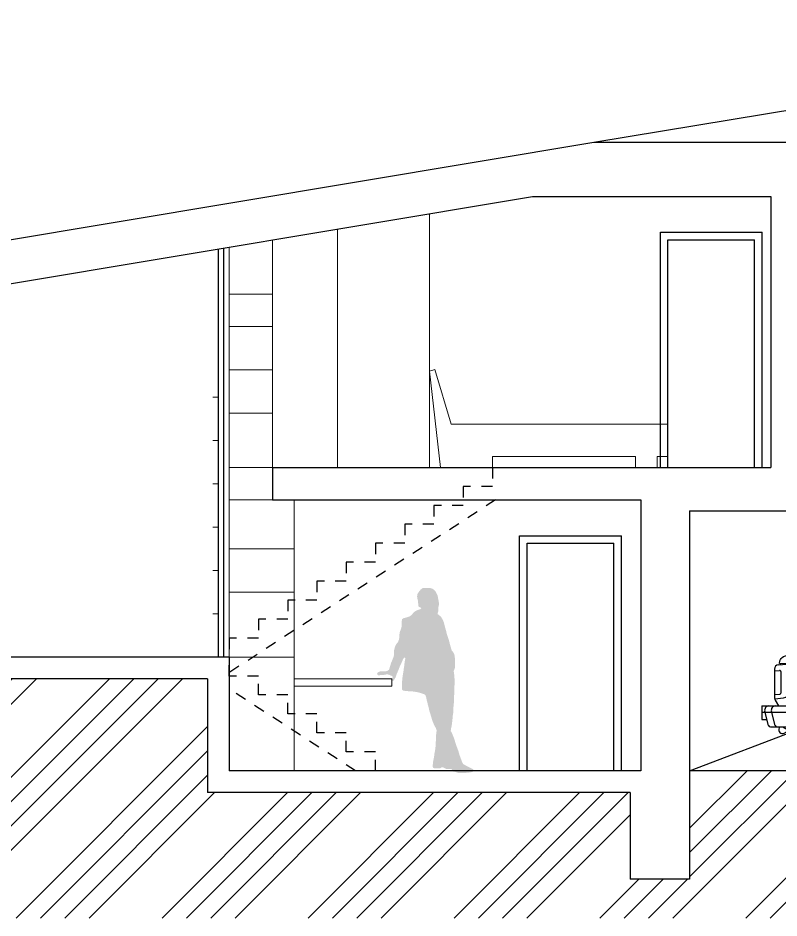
# Model space of a CAD drawing. Header units: millimetres. Extents: x 589 to 1175, y -455 to -172.
# Drawn here: x 606.14 to 613.16, y -180.35 to -172.05 of the extents above; entities that cross this region are included whole.
import ezdxf

# ---------------------------------------------------------------- set-up
doc = ezdxf.new("R2010")
doc.units = ezdxf.units.MM
doc.linetypes.add('ČÁRKOVANÁ', pattern=[19.049999999999997, 12.7, -6.35])
for name, color, linetype in [('pohled', 4, 'Continuous'), ('SRAFA', 251, 'Continuous'), ('stafaz', 252, 'Continuous'), ('ZARIZOVAKY', 251, 'Continuous'), ('ZDIVO', 1, 'Continuous')]:
    doc.layers.add(name, color=color, linetype=linetype)

# ---------------------------------------------------------------- blocks, each defined once
blk = doc.blocks.new('SYM_AUTO_MERCEDES_GELAEN-S')
at = {"linetype": 'Continuous'}
for p, q in [((225.980706045597, 186.7672075080814), (394.1060278864223, 186.7672075080814)), ((384.2765114364494, 168.874655958979), (409.7369345027256, 178.1415323244771)), ((414.8912323737889, 109.0277653754338), (403.1282292603044, 175.7393533318649)), ((115.5400423936921, 78.54543945969438), (169.4307460555586, 171.8868752443262)), ((177.1834900121444, 167.9461854854873), (378.9918339246771, 167.9461854854873)), ((233.5803198118019, 167.9461854854873), (233.5803198118019, 68.53008163718879)), ((237.4401617910572, 167.9461854854873), (237.4401617910572, 68.53008163718879)), ((318.649295292616, 115.1411907639249), (312.0486709524207, 167.9458754268887)), ((420.5953804121349, 110.0335954692749), (409.3156423818851, 174.0045754727278)), ((142.1485736932395, 113.0532561609884), (172.1685247238246, 165.0493079988173)), ((158.5038934678343, 129.7971956315968), (175.512739253617, 159.257413377069)), ((180.5272394540389, 162.1541358344396), (223.9283506668492, 162.1541358344396)), ((247.0921696933347, 162.1541358344396), (301.822957749431, 162.1541358344396)), ((326.1768010559852, 162.1541358344396), (390.8636288489434, 162.1541358344396)), ((405.7558208540949, 124.1569196645613), (399.799246359168, 157.9385791279466)), ((409.5693090728603, 124.7576581993384), (403.6004097486393, 158.6089258181082)), ((229.7180748784074, 156.3619311540927), (229.7180748784074, 121.6161444783773)), ((241.3000037703126, 156.3619311540927), (241.3000037703126, 121.6161444783773)), ((311.9130590728603, 122.3329999583281), (307.56946754381, 157.0817321907302)), ((326.4306227762598, 121.5738214796691), (320.4736219507598, 155.3578063825439)), ((402.5231499051469, 123.5870319603443), (396.5666141675448, 157.3686914237296)), ((425.654180234831, 133.1980733702824), (425.654180234831, 73.35614372431475)), ((430.4801648073073, 138.0241354574084), (442.0620549418876, 138.0241354574084)), ((446.8880782716888, 133.1980733702824), (446.8880782716888, 73.35614372431475)), ((151.9954534247337, 128.8339985950625), (151.9954534247337, 115.9631561087993)), ((152.9615960179546, 129.8001411882835), (160.1368945919828, 129.8001411882835)), ((163.3570856823373, 116.1302776934419), (161.0877280418981, 129.0005000625078)), ((332.1338793961349, 116.7900823912513), (396.8206296744435, 116.7900823912513)), ((33.47939108708033, 108.582056139954), (137.0632251030387, 115.825335061724)), ((36.61303707110215, 99.68756015136813), (134.6319781168083, 108.2631608712994)), ((133.7895489044266, 108.2268840152638), (420.8046312088615, 108.2268840152638)), ((142.7746982757766, 114.1390813732669), (142.7746982757766, 46.33004100711002)), ((152.9615960179546, 114.9991839257685), (162.4062134750971, 114.9991839257685)), ((155.4744271729403, 109.0240446722507), (154.7935772477512, 112.8855144591487)), ((155.7421627728268, 114.0189336663115), (159.3451599604713, 114.0189336663115)), ((156.2677120974447, 114.9991839257685), (156.2677120974447, 114.0189336663115)), ((158.0986081221462, 114.9991839257685), (158.0986081221462, 114.0189336663115)), ((159.6155310584458, 109.0220292913598), (160.2960709250363, 112.8813286680677)), ((163.410105702697, 115.8239397980303), (223.9283506668492, 115.8239397980303)), ((247.0921696933347, 115.8239397980303), (306.1658904039593, 115.8239397980303)), ((320.9306483250883, 89.6577846040279), (318.6701273547091, 114.9382574111447)), ((419.744153287018, 114.8602776735981), (425.654180234831, 114.8602776735981)), ((26.74112010777141, 100.3357376517303), (28.75560958016578, 102.3503433960991)), ((30.12009995793125, 102.9154251920379), (34.13547508170664, 102.9154251920379)), ((36.55486232654082, 99.98335605442745), (35.94234156501706, 101.6661990983)), ((102.5129303737372, 98.44980622577823), (103.6275522783602, 100.3803860899279)), ((105.2977216770152, 101.346063595251), (116.4437469366211, 101.346063595251)), ((415.0359909820077, 107.3526737965262), (415.0359909820077, 54.05220543440947)), ((420.8281956623547, 107.3526737965262), (420.8281956623547, 59.84192964596766)), ((11.58429308871943, 93.96093286462396), (11.58429308871943, 68.08235702081808)), ((11.58572710973792, 92.2087917239655), (16.32760828734544, 92.62365012888517)), ((15.11016319996349, 97.806279604395), (26.90622631152307, 98.83830964981735)), ((16.10979212183269, 98.93117220009646), (26.52597819767154, 99.2950259655473)), ((17.26801601688306, 98.97303011090673), (17.26801601688306, 97.99510529093915)), ((17.37405605760244, 91.66339864903749), (17.37405605760244, 71.796238914785)), ((25.09614297025224, 94.46756861472764), (25.09614297025224, 73.01911002764236)), ((25.09614297025224, 91.69393942099906), (208.4841768415497, 91.69393942099906)), ((27.42197003296047, 98.68793122949893), (35.64828974157484, 98.68793122949893)), ((102.5124265285145, 98.44996125507753), (118.1168231346379, 98.44996125507753)), ((104.1832160443667, 95.55618435439351), (115.3291637893229, 95.55618435439351)), ((117.0030926484858, 96.51907133232925), (118.1177145531088, 98.44949616717963)), ((142.195004968379, 98.44996125507753), (142.195004968379, 92.66008201422004)), ((142.195004968379, 98.44996125507753), (143.3543140685244, 98.44996125507753)), ((142.195004968379, 92.66008201422004), (143.3543140685244, 92.66008201422004)), ((143.3543140685244, 98.44996125507753), (143.3543140685244, 92.66008201422004)), ((208.4841768415497, 91.69393942099906), (208.4841768415497, 87.83417495639337)), ((211.3486532046665, 91.0524281805067), (228.7216240571738, 91.65905782865717)), ((212.3463442602945, 91.69393942099906), (212.3463442602945, 91.08839497794368)), ((214.2763040072469, 93.62389916795156), (220.0683924156194, 93.62389916795156)), ((221.9983134052471, 91.69393942099906), (221.9983134052471, 91.42542867461609)), ((236.8604297263349, 98.44996125507753), (236.8604297263349, 92.66008201422004)), ((236.8604297263349, 98.44996125507753), (238.0174521443157, 98.44996125507753)), ((236.8604297263349, 92.66008201422004), (238.0174521443157, 92.66008201422004)), ((237.4401617910572, 91.69393942099906), (294.3907368691424, 91.69393942099906)), ((238.0174521443157, 98.44996125507753), (238.0174521443157, 92.66008201422004)), ((294.3907368691424, 91.69393942099906), (294.3907368691424, 87.83417495639337)), ((299.1820917718882, 91.0519630926088), (316.5573105492354, 91.65874777005857)), ((300.180480459363, 91.69393942099906), (300.180480459363, 91.08839497794368)), ((302.1104014489907, 93.62389916795156), (307.9025673720128, 93.62389916795156)), ((309.8325077403029, 91.69393942099906), (309.8325077403029, 91.42542867461609)), ((320.7475587226181, 91.69393942099906), (415.0383164214972, 91.69393942099906)), ((420.8281956623547, 91.69393942099906), (425.654180234831, 91.69393942099906)), ((25.09614297025224, 87.83417495639337), (208.4841768415497, 87.83417495639337)), ((55.45894129623346, 84.9380726162199), (101.9752112491244, 84.9380726162199)), ((210.416384513342, 90.08923114397237), (210.416384513342, 89.43888323342006)), ((211.3482656314182, 88.47382584529416), (228.723561923415, 87.8671961971437)), ((212.3463442602945, 88.43971939944875), (212.3463442602945, 87.83417495639337)), ((214.2763040072469, 85.90421520944088), (220.0683924156194, 85.90421520944088)), ((221.9983134052471, 88.10284073207565), (221.9983134052471, 87.83417495639337)), ((229.7204003178969, 90.69493061632706), (229.7204003178969, 88.83333879036468)), ((237.4401617910572, 87.83417495639337), (294.3907368691424, 87.83417495639337)), ((320.1793182047062, 86.2454346971943), (297.133243931037, 46.32849071411705)), ((298.2505788483978, 90.08923114397237), (298.2505788483978, 89.43888323342006)), ((299.184010259467, 88.47429093319205), (316.5569423546495, 87.8675062557423)), ((300.180480459363, 88.43971939944875), (300.180480459363, 87.83417495639337)), ((302.1104014489907, 85.90421520944088), (307.9025673720128, 85.90421520944088)), ((309.8325077403029, 88.10284073207565), (309.8325077403029, 87.83417495639337)), ((317.5545752742902, 90.69493061632706), (317.5545752742902, 88.83333879036468)), ((321.0939523132356, 87.83417495639337), (415.0383164214972, 87.83417495639337)), ((337.2520554404618, 77.21606321821974), (367.3462267480856, 77.21606321821974)), ((11.58444811801872, 70.40407580709494), (16.49538874650998, 70.83366199544786)), ((11.79176104850408, 66.54756695777449), (19.81072906930827, 67.24922956639422)), ((25.8101304081661, 68.53008163718879), (39.2112506126758, 68.53008163718879)), ((32.47976216521113, 43.39905707459464), (40.54256472039164, 73.48977898030905)), ((116.8921691848386, 73.49086418540413), (126.1234663261479, 39.03916809045575)), ((118.2229019326821, 68.53008163718879), (321.0939523132356, 68.53008163718879)), ((142.195004968379, 68.0116636603385), (142.195004968379, 62.21961400929085)), ((142.195004968379, 68.0116636603385), (143.3543140685244, 68.0116636603385)), ((143.3543140685244, 68.0116636603385), (143.3543140685244, 62.21961400929085)), ((230.4624480589836, 46.32988597781073), (233.5822576780431, 68.5286863734951)), ((236.8670959862046, 67.92050643235167), (238.0151267048262, 68.0818919329202)), ((236.8670959862046, 67.92050643235167), (237.6731708279011, 62.18473241694895)), ((237.4404718496558, 68.529151461393), (240.5605527699891, 46.32802562621916)), ((238.0151267048262, 68.0818919329202), (238.8212790611724, 62.34611791751747)), ((320.5379009739809, 67.56285383887273), (303.2628505026422, 37.641423927991)), ((383.5067522081134, 68.53008163718879), (420.8281956623547, 68.53008163718879)), ((401.3398112636104, 37.64111386939241), (384.0647801709341, 67.56223372167554)), ((430.4801648073073, 68.53008163718879), (442.0620549418876, 68.53008163718879)), ((0, 59.84192964596766), (0, 47.296183600331)), ((0.002364196814284326, 59.84192964596766), (28.37160200580628, 59.84192964596766)), ((0.002364196814284326, 59.84192964596766), (28.37160200580628, 59.84192964596766)), ((15.44793328580755, 59.84130952877047), (12.36335407501335, 65.18392924115516)), ((142.195004968379, 62.21961400929085), (143.3543140685244, 62.21961400929085)), ((237.6731708279011, 62.18473241694895), (238.8212790611724, 62.34611791751747)), ((0.002364196814284326, 54.05220543440947), (29.33538040221298, 54.05220543440947)), ((6.111410007600157, 41.97030705227043), (2.624646037103845, 54.98300134739065)), ((12.24243122156143, 41.96891178857675), (8.755667251065114, 54.98160608369697)), ((26.10003519785212, 41.96875675927745), (30.23815476934617, 57.41246549667915)), ((395.2088675642988, 54.05220543440947), (425.654180234831, 54.05220543440947)), ((0.002364196814284326, 47.296183600331), (4.684636608841979, 47.296183600331)), ((124.1705622428994, 46.33004100711002), (308.2772731884145, 46.33004100711002)), ((124.9458250113606, 43.43393866693655), (306.6041776117352, 43.43393866693655)), ((395.2088675642988, 48.26000075406252), (431.4463074005283, 48.26000075406252)), ((427.5248412748023, 39.91229310409833), (430.6718585358885, 45.36312326739255)), ((7.976567507446368, 40.53799135606237), (28.7486332616974, 40.53799135606237)), ((15.87810083403283, 39.5363470533023), (16.45659266436082, 40.53845644396026)), ((18.98391905883077, 40.53783632676307), (31.1589900498475, 33.50849783802341)), ((20.6224624804291, 34.78888482092008), (24.78147225000347, 37.19013363773647)), ((31.46439776946325, 33.36649099986705), (41.36689426208039, 29.76221482050336)), ((73.87766228715098, 32.81660207525941), (77.22032652395042, 34.7467168515112)), ((77.2159857035701, 34.74811211520488), (77.2159857035701, 38.60803160910987)), ((77.22083036917314, 34.74609673431402), (80.56574253081239, 32.81520681156574)), ((126.2583030592118, 38.60803160910987), (303.7057885893971, 38.60803160910987)), ((131.7182411938397, 34.74811211520488), (298.2458310761068, 34.74811211520488)), ((348.9563799641622, 32.81474172366784), (352.3010983391774, 34.74594170501472)), ((352.2979977531914, 34.74811211520488), (352.2979977531914, 38.60803160910987)), ((352.3006332512795, 34.74501152921894), (355.643491274703, 32.81536184086503)), ((393.245654032647, 23.7497135058549), (406.3510170914222, 34.74640679291261)), ((407.1603475484039, 34.80469780944841), (423.3152919536569, 37.07525692695715)), ((111.701323156466, 23.75777502941836), (128.0675724966613, 20.17225739526965)), ((128.0680375845592, 20.17349762966403), (272.8480786040716, 20.17349762966403)), ((272.8463732817793, 20.17380768826262), (317.8772106247905, 24.48424232592566))]:
    blk.add_line(p, q, dxfattribs=at)
for points in [[(177.2245340191334, 179.3600626169541), (180.6782767488793, 181.0109696251714), (184.234028757563, 182.3960013850938), (189.1210173593128, 183.7948307526536), (194.1260607724775, 184.7662443420507), (204.3132685732542, 185.9188871823264), (215.1542736864926, 186.6552763539887), (220.5660752236887, 186.8120109755783), (225.980706045597, 186.7672075080814)], [(16.10866815941279, 98.93303255168802), (16.56743861335842, 101.4958218983722), (17.05946285200333, 102.6945084405392), (17.74876187400409, 103.7494828222575), (18.77559843789998, 104.7157804447778), (20.00602722909808, 105.4693778686622), (22.79155492154774, 106.5748918019515), (28.12006696769636, 108.0445695592902), (30.78362535892384, 108.4555522317274), (33.47803458071148, 108.5803508176617)]]:
    blk.add_lwpolyline(points, dxfattribs=at)
for centre, radius in [((225.8582328991521, 89.76413470334586), 0.9652000029695863), ((313.6923109622334, 89.76413470334586), 0.9652000029695863), ((77.2159857035701, 34.74811211520488), 21.23439219274929), ((352.2979977531914, 34.74811211520488), 21.23439219274929), ((352.2979977531914, 34.74811211520488), 21.23439219274929), ((77.2159857035701, 34.74811211520488), 3.860800011878345), ((352.2979977531914, 34.74811211520488), 3.860800011878345)]:
    blk.add_circle(centre, radius, dxfattribs=at)
for centre, radius, start, end in [((394.1060278864223, 171.3230336827818), 15.44318066885097, 10.58865017120036, 89.99845205153657), ((186.1403465363726, 162.2389368611553), 19.30398068072931, 117.5070116130063, 149.9996011929692), ((177.1834900121444, 162.1541358344396), 5.791200017817518, 89.99812420245641, 149.9990001363223), ((378.9918339246771, 183.3880338712974), 15.44318066885097, 270.0002192492988, 290.00021525239), ((180.5272394540389, 156.3619311540927), 5.791200017817518, 89.99567216454437, 149.9978116834067), ((223.9283506668492, 156.3619311540927), 5.791200017817518, 0, 89.99998201391065), ((247.0921696933347, 156.3619311540927), 5.791200017817518, 89.99998201391065, 180.0000050089563), ((301.822957749431, 156.3619311540927), 5.791200017817518, 7.124487934083438, 89.99571997586857), ((326.1768010559852, 156.3619311540927), 5.791200017817518, 89.99862280626583, 190.0002079161771), ((390.8636288489434, 156.3619311540927), 5.791200017817518, 9.999910062860065, 89.99949024029041), ((401.6984715475348, 158.2729773265309), 1.930400005939173, 11.7287308333069, 191.349306881038), ((430.4801648073073, 133.1980733702824), 4.826000014847931, 89.99998201391065, 180.0000050089563), ((442.0620549418876, 133.1980733702824), 4.826000014847931, 0, 89.99998201391065), ((152.9615960179546, 128.8339985950625), 0.9652000029695863, 89.99998201391065, 180.0000050089563), ((160.1368945919828, 128.8339985950625), 0.9652000029695863, 9.997420458907595, 89.98512635246588), ((407.6556274023341, 124.491007804547), 1.930400005939173, 189.2990070356052, 367.9220732286437), ((223.9283506668492, 121.6161444783773), 5.791200017817518, 270.0000006832453, 360.0000100179126), ((247.0921696933347, 121.6161444783773), 5.791200017817518, 180.0000050089563, 270.0000006832453), ((306.1658904039593, 121.6161444783773), 5.791200017817518, 270.0043173628008, 367.1244983788829), ((332.1338793961349, 122.5799616321088), 5.791200017817518, 190.0002079161771, 270.0009022682158), ((396.8206296744435, 122.5799616321088), 5.791200017817518, 270.0046998533943, 369.9991883967579), ((133.7871459502875, 117.8788531602165), 9.652000029695863, 275.0027044389295, 330.0011908058131), ((152.9615960179546, 115.9631561087993), 0.9652000029695863, 180.0000050089563, 270.0000006832453), ((155.7421627728268, 113.0527910730905), 0.9652000029695863, 89.98474386187236, 190.0025984823866), ((156.42320648464, 109.1930266084848), 0.9652000029695863, 190.0003991614738, 270.0022136645364), ((158.6641937633077, 109.1930266084848), 0.9652000029695863, 270.0042080797741, 350.0007223560407), ((159.3451599604713, 113.0527910730905), 0.9652000029695863, 350.0033178279253, 449.9810314266874), ((162.4062134750971, 115.9631561087993), 0.9652000029695863, 270.0126228728315, 369.9978223589239), ((312.9005569520595, 114.424335283974), 5.791200017817518, 5.108971253885783, 7.124321021335595), ((405.3839830797302, 107.3526737965262), 9.652000029695863, 359.9999280556426, 369.9998987364316), ((405.3839830797302, 107.3526737965262), 15.44318066885097, 359.9999280556426, 369.9998987364316), ((27.42197003296047, 99.65407382271991), 0.9652000029695863, 134.9895091710575, 270.0148085333659), ((30.12009995793125, 100.9854654450854), 1.930400005939173, 89.98905371123864, 134.9922002655905), ((34.13547508170664, 100.9854654450854), 1.930400005939173, 19.99860947468974, 89.99594537211118), ((35.64828974157484, 99.65407382271991), 0.9652000029695863, 270.0210923074023, 379.9928206619971), ((105.2977216770152, 99.4161038482985), 1.930400005939173, 89.9969220891625, 149.9983990796753), ((116.4437469366211, 99.4161038482985), 1.930400005939173, 330.0067095986624, 449.9866595025634), ((15.44413506797477, 93.96093286462396), 3.860800011878345, 95.00000833544016, 180.0002099146314), ((16.41027766119575, 91.66339864903749), 0.9652000029695863, 359.9989991499155, 455.0000729948662), ((21.23630099099689, 94.46756861472764), 3.860800011878345, 359.9997914518592, 455.0000183533528), ((104.1832160443667, 97.48614410134601), 1.930400005939173, 149.9996011929692, 270.000711022919), ((115.3291637893229, 97.48614410134601), 1.930400005939173, 270.0109016651606, 330.0055074853685), ((214.2763040072469, 91.69393942099906), 1.930400005939173, 89.99998201391065, 180.0000050089563), ((220.0683924156194, 91.69393942099906), 1.930400005939173, 0, 89.99998201391065), ((228.7543352393256, 90.69493061632706), 0.9652000029695863, 359.9982888102418, 452.0000353453431), ((302.1104014489907, 91.69393942099906), 1.930400005939173, 89.99998201391065, 180.0000050089563), ((307.9025673720128, 91.69393942099906), 1.930400005939173, 0, 89.99998201391065), ((316.5883939237445, 90.69493061632706), 0.9652000029695863, 359.9982888102418, 452.0000353453431), ((55.45657709941918, 69.4938987909203), 15.44318066885097, 89.99829495718566, 164.999611855666), ((101.9752112491244, 69.4938987909203), 15.44318066885097, 14.99991162495382, 89.9996541648305), ((211.3802791817231, 90.08923114397237), 0.9652000029695863, 92.00003215761964, 180.0014939901954), ((211.3802791817231, 89.43888323342006), 0.9652000029695863, 180.0001142919831, 268.0000120112389), ((214.2763040072469, 87.83417495639337), 1.930400005939173, 180.0000050089563, 270.0000006832453), ((220.0683924156194, 87.83417495639337), 1.930400005939173, 270.0000006832453, 360.0000100179126), ((228.7543352393256, 88.83333879036468), 0.9652000029695863, 268.0000939735089, 359.9982888102418), ((299.2143184874796, 90.08923114397237), 0.9652000029695863, 92.00003215761964, 180.0014939901954), ((299.2143184874796, 89.43888323342006), 0.9652000029695863, 180.0001142919831, 268.0000120112389), ((302.1104014489907, 87.83417495639337), 1.930400005939173, 180.0000050089563, 270.0000006832453), ((307.9025673720128, 87.83417495639337), 1.930400005939173, 270.0000006832453, 360.0000100179126), ((316.5883939237445, 88.83333879036468), 0.9652000029695863, 268.0000939735089, 359.9982888102418), ((315.1628220020559, 89.14432756475513), 5.791200017817518, 330.0008083152195, 365.109264724649), ((337.2520554404618, 57.91196989901516), 19.30398068072931, 90.00106801398869, 150.0005027779397), ((367.3462267480856, 57.91196989901516), 19.30398068072931, 29.99946124988162, 89.99889601383262), ((17.37405605760244, 68.08235702081808), 5.791200017817518, 180.0001142919831, 210.0001082966199), ((16.41027766119575, 71.796238914785), 0.9652000029695863, 274.9999177217481, 359.9982888102418), ((19.30401580455494, 73.01911002764236), 5.791200017817518, 274.9999996840181, 359.9997914518592), ((77.2159857035701, 34.74811211520488), 36.19537844946392, 342.324819162997, 547.9160266899953), ((352.2979977531914, 34.74811211520488), 36.19537844946392, 342.324819162997, 547.9160266899953), ((430.4801648073073, 73.35614372431475), 4.826000014847931, 180.0000050089563, 270.0000006832453), ((442.0620549418876, 73.35614372431475), 4.826000014847931, 270.0000006832453, 360.0000100179126), ((6.352984413230226, 55.98201015206266), 3.860800011878345, 89.9943471078454, 195.0015046528922), ((12.48443195776456, 55.98201015206266), 3.860800011878345, 89.9943471078454, 195.0015046528922), ((28.37160200580628, 57.91196989901516), 1.930400005939173, 345.003619355476, 449.9862223704566), ((415.0359909820077, 59.84192964596766), 5.791200017817518, 270.0000006832453, 360.0000100179126), ((395.2088675642988, 52.12224568745697), 1.930400005939173, 89.99856133456329, 210.0007093532669), ((425.654180234831, 48.26000075406252), 5.791200017817518, 330.0000160132758, 449.9999920318234), ((7.974203310632084, 42.47027654250432), 1.930400005939173, 195.0024062378626, 270.0091804574898), ((14.10568961249125, 42.47027654250432), 1.930400005939173, 195.0024062378626, 270.0091804574898), ((24.23367622093635, 42.47027654250432), 1.930400005939173, 270.0020224192397, 345.0005047892145), ((28.7486332616974, 44.40008126015753), 3.860800011878345, 270.0044812873409, 345.0011878081315), ((18.88454527798118, 37.79970884257358), 3.474720131807151, 149.9992050419974, 300.0014153672296), ((32.12307850485279, 35.18172906533952), 1.930400005939173, 240.0095962642031, 250.0104138884492), ((131.7182411938397, 40.53799135606237), 5.791200017817518, 195.0000020112748, 270.0000006832453), ((298.2458310761068, 40.53799135606237), 5.791200017817518, 270.0028147211834, 330.0014093718665), ((406.3524898697655, 40.53799135606237), 5.791200017817518, 210.0020070892092, 278.0000100127845), ((422.5082869361647, 42.80948064936689), 5.791200017817518, 278.0036163526663, 330.0018191832166), ((77.38093687802245, 36.6709405143897), 36.6707854850904, 190.8593091099813, 339.3814994043418), ((352.4629489276438, 36.6709405143897), 36.6707854850904, 190.8593091099813, 339.3814994043418), ((385.7996355447209, 32.62498586132791), 11.58239034630383, 269.1951038706944, 310.0000200101845)]:
    blk.add_arc(centre, radius, start, end, dxfattribs=at)

msp = doc.modelspace()

# ---------------------------------------------------------------- hatches: boundary and pattern name
at = {"layer": 'SRAFA'}
h = msp.add_hatch(dxfattribs=at)
h.set_pattern_fill('ANSI34,_O', color=256, scale=0.05)
h.set_pattern_definition([(45, (-50.03300886821467, 0), (-0.6735192090801866, 0.6735192090801867), []), (45, (-49.80850236821467, 0), (-0.6735192090801866, 0.6735192090801867), []), (45, (-49.58399586821466, 0), (-0.6735192090801866, 0.6735192090801867), []), (45, (-49.35948886821466, 0), (-0.6735192090801866, 0.6735192090801867), [])])
h.paths.add_polyline_path([(611.7897442312711, -179.1961678181692), (607.889744231271, -179.1961678181692), (607.889744231271, -178.1461678181692), (599.889744231271, -178.1461678181692), (599.889744231271, -178.9461678181692), (599.3397442312712, -178.9461678181692), (599.3397442312712, -178.1461678181692), (599.3064108979379, -177.9461678181693), (588.9397442312713, -177.9461678181692), (595.2352332329192, -180.3542224617321), (618.1122427612365, -180.3542224617321), (623.3397442312713, -178.9961678181692), (612.3397442312712, -178.9961678181692), (612.3397442312712, -179.9961678181692), (611.7897442312711, -179.9961678181692)])
at = {"layer": 'stafaz'}
msp.add_hatch(color=256, dxfattribs=at).paths.add_polyline_path([(609.7104830665766, -177.985292901859), (609.7132096290765, -177.97031243311), (609.7152486915764, -177.95465227686), (609.7050377540764, -177.94988665186), (609.6975455665765, -177.9614618471723), (609.6914205665763, -177.9730370424848), (609.6839283790763, -177.9907401674868), (609.6764440040763, -178.0077616518606), (609.6689518165764, -178.0220595034226), (609.6614596290766, -178.0397616518593), (609.6566940040761, -178.0533798159225), (609.6505690040759, -178.0683593081112), (609.6444440040766, -178.0826581362354), (609.6389908790766, -178.0942323549844), (609.6349049415753, -178.1058065737363), (609.629459629076, -178.1221483706103), (609.6240143165764, -178.1364471987351), (609.6144752540768, -178.1527870424849), (609.6063111915764, -178.1636815737349), (609.5926940040765, -178.167767511235), (609.5899674415764, -178.1534686831099), (609.5926940040764, -178.1432557924851), (609.5988190040764, -178.132361261235), (609.5933736915765, -178.121466729985), (609.5818033790763, -178.1173827456099), (609.5674986915765, -178.1098925112351), (609.5532018165766, -178.10648821436), (609.5368658790762, -178.1071688784225), (609.5239283790763, -178.1098925112348), (609.5137096290769, -178.11125383936), (609.4926002540772, -178.1119354799849), (609.4810299415761, -178.1132968081099), (609.4646861915764, -178.1146581362351), (609.4544752540764, -178.103083917485), (609.4565221290765, -178.0928710268599), (609.4708190040767, -178.0833378237348), (609.4830690040762, -178.078572198735), (609.4953268165764, -178.076529229985), (609.5123502540764, -178.076529229985), (609.5286940040764, -178.076529229985), (609.5402643165764, -178.076529229985), (609.5525221290765, -178.0724442690475), (609.5647721290765, -178.062912042485), (609.5688658790764, -178.051337823735), (609.5729440040768, -178.0370389956084), (609.5777096290768, -178.0213788393586), (609.5811158790764, -178.0091229799876), (609.5838424415764, -177.99891008936), (609.5899674415766, -177.9859725893598), (609.5947330665765, -177.97439837061), (609.5995065040763, -177.96282415186), (609.6049440040765, -177.9512479799847), (609.6076705665764, -177.9410350893602), (609.6097096290764, -177.9294608706103), (609.6110768165764, -177.9138007143597), (609.6110768165765, -177.8988212221724), (609.6117565040764, -177.8838417299851), (609.6151627540764, -177.8681815737353), (609.6199283790763, -177.8525214174852), (609.6253736915763, -177.8382235659225), (609.6328658790766, -177.8259677065475), (609.6451158790765, -177.8109882143601), (609.6512486915765, -177.7987323549848), (609.6560143165764, -177.7857958315473), (609.6587408790765, -177.7701356752974), (609.6594127540765, -177.755837823735), (609.6607799415765, -177.7456249331099), (609.6614596290765, -177.734048761235), (609.6628190040765, -177.7190702456099), (609.6682721290765, -177.70545305811), (609.6737174415766, -177.6918348940469), (609.6784830665765, -177.676174737797), (609.6818815040765, -177.6611952456099), (609.6818815040765, -177.64757805811), (609.6825690040764, -177.6360038393601), (609.6825690040764, -177.621705011235), (609.6825690040764, -177.6114921206101), (609.6859752540764, -177.5965126284225), (609.6961861915764, -177.5890233706099), (609.7111627540758, -177.5842567690477), (609.7288658790758, -177.5801718081102), (609.7411236915763, -177.5760858706099), (609.7526940040764, -177.5713202456101), (609.7629127540766, -177.5658729799849), (609.7785690040766, -177.5508944643597), (609.7921940040767, -177.534552667485), (609.8037643165766, -177.5257011049851), (609.8173815040765, -177.5175311831101), (609.8275924415763, -177.5134462221717), (609.8425690040716, -177.5079989565467), (609.8561940040765, -177.5032323549849), (609.8636783790764, -177.4930194643601), (609.8487018165764, -177.4862108706099), (609.8384908790765, -177.48416790186), (609.8357643165764, -177.4678270815473), (609.8344049415765, -177.4555712221726), (609.8323580665765, -177.4419540346726), (609.8316783790765, -177.4276561831101), (609.827592441577, -177.4106337221754), (609.8248658790765, -177.3990585268599), (609.8241940040764, -177.3861220034226), (609.8255533790764, -177.3718241518599), (609.8289596290764, -177.3616112612351), (609.836444004076, -177.3507167299862), (609.8439361915765, -177.3391415346723), (609.8555065040766, -177.3255243471724), (609.8670846290763, -177.314630792485), (609.8773033790765, -177.3098641909225), (609.8888736915766, -177.30918352686), (609.9023204356197, -177.3098237167916), (609.9521940040765, -177.310544854985), (609.9671783790764, -177.3166727846725), (609.9794283790762, -177.3248436831099), (609.9930455665765, -177.3398221987349), (609.9998502540766, -177.3513973940477), (610.0073502540765, -177.3656962221727), (610.0127877540765, -177.3786327456101), (610.0155143165764, -177.3908886049848), (610.0182408790765, -177.4072294252979), (610.0209596290765, -177.4188046206099), (610.0223190040764, -177.4296981752973), (610.0250533790764, -177.4419540346726), (610.0250533790764, -177.4555712221725), (610.0250533790764, -177.4664657534225), (610.0216471290764, -177.4807636049851), (610.0202799415765, -177.4943807924851), (610.0202799415765, -177.5045946596725), (610.0202799415765, -177.5154882143599), (610.0189205665765, -177.52638274561), (610.0148346290764, -177.5372772768599), (610.0134752540764, -177.54885149561), (610.0236861915764, -177.55770305811), (610.0373033790763, -177.567915948735), (610.0468346290766, -177.5788104799852), (610.0550065040765, -177.59174602686), (610.0624908790764, -177.606044854985), (610.0713502540765, -177.6278329409226), (610.0747565040767, -177.6414511049856), (610.0801940040764, -177.6639198549846), (610.0856471290765, -177.6829843081098), (610.0897330665764, -177.6986444643597), (610.0931315040765, -177.7088573549851), (610.0951783790765, -177.7197509096726), (610.0999440040765, -177.7381346987351), (610.1053893165765, -177.7531132143603), (610.1122018165765, -177.7749022768602), (610.1169674415764, -177.789880792485), (610.1196940040765, -177.8014559877974), (610.1237721290765, -177.8130311831102), (610.1258190040764, -177.8232440737351), (610.1305846290766, -177.8416278627977), (610.1353502540765, -177.8566073549849), (610.1387565040764, -177.8702245424847), (610.1448815040765, -177.8865653627975), (610.1557721290766, -177.8995018862352), (610.1639440040765, -177.9124393862349), (610.1687096290764, -177.9267362612349), (610.1714361915765, -177.9423973940476), (610.1728033790764, -177.9587382143598), (610.1728033790764, -177.973037042485), (610.1728033790764, -177.98597258936), (610.1728033790764, -178.0029950502978), (610.1741627540764, -178.0220595034223), (610.1748424415764, -178.0377196596725), (610.1721158790766, -178.0479335268595), (610.168029941577, -178.0588270815469), (610.1619049415765, -178.076529229985), (610.1646315040764, -178.0969559877973), (610.1680299415765, -178.1167011049849), (610.1687096290764, -178.1337225893589), (610.1693971290765, -178.1446171206097), (610.1693971290765, -178.16027727686), (610.1693971290765, -178.174576104985), (610.1693971290765, -178.192958917485), (610.1693971290765, -178.2045341127976), (610.1687096290764, -178.2174706362352), (610.1687096290765, -178.2290458315477), (610.1680299415764, -178.2413007143599), (610.1680299415764, -178.2549188784224), (610.1687096290765, -178.269216729985), (610.1673502540765, -178.2848768862347), (610.1659908790764, -178.2971327456098), (610.1659908790764, -178.3134745424846), (610.1653033790765, -178.3318573549855), (610.1653033790765, -178.3481991518601), (610.1639440040761, -178.3638593081145), (610.1625846290764, -178.3788378237358), (610.1605377540765, -178.3951796206101), (610.1591783790764, -178.4176483706105), (610.1584986915765, -178.4333085268603), (610.1584986915765, -178.4442030581098), (610.1578190040764, -178.4550956362349), (610.1564596290764, -178.4700761049852), (610.1530533790765, -178.48709758936), (610.1523736915765, -178.5000331362347), (610.1510065040765, -178.5136522768591), (610.1503346290765, -178.524544854985), (610.1489674415762, -178.5354393862368), (610.1462408790765, -178.5558651674843), (610.1442018165765, -178.5742499331104), (610.1414752540762, -178.5885477846724), (610.1380690040764, -178.6035272768598), (610.1360299415765, -178.6185057924844), (610.1339908790765, -178.6294003237349), (610.1442018165765, -178.64369915186), (610.1503346290765, -178.65935930811), (610.1578190040747, -178.6784237612304), (610.1646315040765, -178.69544524561), (610.1707565040765, -178.7138280581102), (610.1762018165764, -178.73357415186), (610.1830065040764, -178.7526386049848), (610.1884596290764, -178.7689804018599), (610.1952721290763, -178.7873632143595), (610.2007096290763, -178.8016620424844), (610.2054752540766, -178.8152792299855), (610.2095690040768, -178.829578058111), (610.2129752540764, -178.8411522768596), (610.2191002540765, -178.860216729985), (610.2245455665759, -178.8745155581084), (610.2293111915765, -178.8867714174848), (610.2333971290766, -178.8997069643602), (610.2381627540765, -178.9112831362349), (610.2429283790764, -178.9221766909225), (610.2511002540764, -178.9351132143599), (610.2633502540766, -178.9412411440478), (610.2742486915758, -178.9473690737341), (610.2899127540641, -178.9555389956069), (610.3028502540758, -178.9623475893598), (610.3164596290759, -178.9691561831111), (610.3293971290885, -178.97596575344), (610.3409752540765, -178.9820936831099), (610.3457408790764, -178.992306573735), (610.3382486915764, -179.0038817690474), (610.3253190040764, -179.00864837061), (610.3082877540762, -179.0113710268597), (610.2919518165778, -179.0134139956098), (610.2769752540635, -179.0147753237357), (610.2613111915764, -179.0161376284224), (610.2422486915764, -179.0161376284225), (610.2313502540765, -179.0161376284225), (610.2150143165759, -179.0161376284225), (610.2027565040767, -179.0147753237351), (610.1884596290749, -179.0100096987342), (610.1755221290764, -179.0052440737351), (610.1646315040762, -179.0032011049851), (610.1544127540765, -179.0018388002975), (610.1469283790764, -178.9902636049846), (610.1407955665765, -178.9793700502974), (610.1292252540763, -178.9786893862349), (610.1183268165763, -178.98005071436), (610.1053893165769, -178.98005071436), (610.0944986915765, -178.9793700502975), (610.0842877540765, -178.9752850893599), (610.0733893165781, -178.9691561831099), (610.0618190040765, -178.963029229985), (610.0502408790765, -178.9643905581099), (610.0373033790765, -178.9725614565475), (610.0270924415765, -178.9746034487351), (610.0134752540764, -178.974603448735), (609.9984908790768, -178.974603448735), (609.9882799415764, -178.973923761235), (609.9746627540765, -178.9698378237349), (609.9685377540765, -178.95962493311), (609.9685377540765, -178.9480507143598), (609.9698971290765, -178.9255809877972), (609.9712565040765, -178.9133261049853), (609.9739830665765, -178.9024315737344), (609.9773815040762, -178.8826854799858), (609.9807877540765, -178.8663456362349), (609.9821549415764, -178.8527274721723), (609.9848815040764, -178.8323007143604), (609.9882799415764, -178.8145975893613), (609.9910065040765, -178.7989374331101), (609.9923658790765, -178.7860018862346), (609.9944127540764, -178.7737460268602), (609.9957721290764, -178.76080852686), (609.9964518165764, -178.7478729799851), (609.9964518165764, -178.730169854985), (609.9978111915765, -178.7097440737352), (609.9984908790765, -178.6920409487348), (609.9998502540764, -178.6763807924849), (609.9998502540765, -178.6600389956099), (610.0005377540765, -178.6484647768602), (610.0018971290765, -178.6382518862351), (610.0046236915764, -178.627357354985), (610.0018971290765, -178.6137401674849), (609.9957721290765, -178.5994413393601), (609.9882799415765, -178.5865057924852), (609.9801158790767, -178.5694833315478), (609.9719440040765, -178.5517811831099), (609.9664908790764, -178.5388436831102), (609.9617252540767, -178.5231835268607), (609.9562799415769, -178.5041190737364), (609.9508346290766, -178.4864159487355), (609.9453815040766, -178.4680331362356), (609.9392565040764, -178.44896868311), (609.9338111915763, -178.4278612612346), (609.9297252540764, -178.4087968081099), (609.9249596290763, -178.3917753237343), (609.9215533790766, -178.3781581362355), (609.9188346290764, -178.3659022768601), (609.9140690040765, -178.3488798159226), (609.9106627540764, -178.3325389956095), (609.9086158790765, -178.3216444643598), (609.9052096290766, -178.3093886049852), (609.8997721290764, -178.295771417485), (609.8861471290761, -178.28828118311), (609.8691315040769, -178.282834894047), (609.8493815040771, -178.2760253237351), (609.8384908790765, -178.273302667485), (609.8275924415773, -178.2705790346724), (609.8173815040743, -178.2685370424846), (609.7962721290763, -178.26513274561), (609.7785690040762, -178.26308977686), (609.7622252540764, -178.262408136235), (609.745889316577, -178.261728448735), (609.728186191577, -178.2590038393601), (609.717287754057, -178.2583241518596), (609.7057174415764, -178.2576425112349), (609.6934596290765, -178.2549188784224), (609.6832486915764, -178.24334368311), (609.6832486915764, -178.2276835268591), (609.6839283790765, -178.2093007143604), (609.6846158790767, -178.1929589174833), (609.6852877540764, -178.1752557924846), (609.6859752540767, -178.1650429018599), (609.6873346290765, -178.1473407534226), (609.6893815040766, -178.1316805971703), (609.6914205665763, -178.1180624331106), (609.6934596290764, -178.10240227686), (609.6961861915777, -178.0874237612276), (609.6982252540763, -178.0758495424851), (609.7002721290764, -178.0581464174851), (609.7036783790765, -178.038400323735), (609.7063971290764, -178.0193358706106), (609.7077565040764, -178.0029950502972)])

# ---------------------------------------------------------------- linework, layer by layer
at = {"layer": 'pohled'}
for p, q in [((611.4566392191516, -173.1961678181692), (618.3397442312713, -172.0489836494826)), ((612.0697442312711, -174.0261678181692), (613.0097442312714, -174.0261678181692)), ((612.0697442312712, -176.1961678181692), (612.0697442312711, -174.0261678181692)), ((613.0097442312714, -176.1961678181692), (613.0097442312714, -174.0261678181692)), ((612.1397442312713, -176.1961678181692), (612.1397442312712, -174.0961678181692)), ((612.1397442312713, -174.0961678181692), (612.9397442312712, -174.0961678181692)), ((612.9397442312713, -176.1961678181692), (612.9397442312713, -174.0961678181692)), ((612.3397442312712, -178.9961678181692), (618.6397442312713, -176.5961678181692)), ((610.7697442312711, -176.8261678181692), (611.7097442312712, -176.8261678181692)), ((610.7697442312713, -178.9961678181692), (610.7697442312711, -176.8261678181692)), ((610.8397442312711, -176.8961678181692), (611.6397442312712, -176.8961678181692)), ((610.8397442312713, -178.9961678181692), (610.8397442312712, -176.8961678181692)), ((611.6397442312713, -178.9961678181692), (611.6397442312712, -176.8961678181692)), ((611.7097442312713, -178.9961678181692), (611.7097442312712, -176.8261678181692))]:
    msp.add_line(p, q, dxfattribs=at)
at = {"layer": 'pohled', "linetype": 'ČÁRKOVANÁ', "ltscale": 0.008}
for p, q in [((610.5475177244348, -176.4961678181692), (608.0897442312712, -178.0891691563311)), ((609.2553748672922, -178.9961678181692), (608.0897442312712, -178.2406664800073))]:
    msp.add_line(p, q, dxfattribs=at)
for points in [[(610.519744231271, -176.1961678181692), (610.519744231271, -176.1961678181692), (610.519744231271, -176.1961678181692), (610.519744231271, -176.3711678181692), (610.249744231271, -176.3711678181692), (610.249744231271, -176.5461678181692), (609.9797442312711, -176.5461678181692), (609.9797442312711, -176.7211678181692), (609.7097442312711, -176.7211678181692), (609.7097442312711, -176.8961678181693), (609.4397442312711, -176.8961678181693), (609.4397442312711, -177.0711678181692), (609.1697442312711, -177.0711678181692), (609.1697442312711, -177.2461678181692), (608.8997442312711, -177.2461678181692), (608.8997442312711, -177.4211678181692), (608.6297442312712, -177.4211678181692), (608.6297442312712, -177.5961678181692), (608.3597442312712, -177.5961678181692), (608.3597442312712, -177.7711678181693), (608.0897442312712, -177.7711678181693), (608.0897442312712, -177.9461678181692)], [(609.4397442312711, -178.9961678181692), (609.4397442312711, -178.8211678181692), (609.1697442312711, -178.8211678181692), (609.1697442312711, -178.6461678181692), (608.8997442312711, -178.6461678181692), (608.8997442312711, -178.4711678181692), (608.6297442312712, -178.4711678181692), (608.6297442312712, -178.2961678181692), (608.3597442312712, -178.2961678181692), (608.3597442312712, -178.1211678181692), (608.0897442312712, -178.1211678181692), (608.0897442312712, -177.9461678181692)]]:
    msp.add_lwpolyline(points, dxfattribs=at)
at = {"layer": 'SRAFA'}
for p, q in [((607.9897442312713, -177.9461678181692), (607.9897442312713, -174.1795011515025)), ((608.0397442312712, -177.9461678181692), (608.0397442312714, -174.1711678181692))]:
    msp.add_line(p, q, dxfattribs=at)
at = {"layer": 'ZARIZOVAKY', "linetype": 'Continuous', "lineweight": 0}
for p, q in [((609.9397442312712, -173.8545011515025), (609.9397442312712, -176.1961678181692)), ((609.0897442312712, -173.9961678181692), (609.0897442312712, -176.1961678181692)), ((608.4897442312712, -174.0961678181692), (608.4897442312712, -176.1961678181692)), ((608.0897442312712, -174.1628344848359), (608.0897442312711, -177.9461678181692)), ((608.4897442312712, -174.5961678181692), (608.0897442312712, -174.5961678181692)), ((608.4897442312712, -174.8961678181692), (608.0897442312712, -174.8961678181692)), ((608.4897442312712, -175.2961678181692), (608.0897442312712, -175.2961678181692)), ((607.9897442312712, -175.5465973483705), (607.9397442312712, -175.5465973483705)), ((608.4897442312712, -175.6961678181692), (608.0897442312712, -175.6961678181692)), ((607.9897442312711, -175.9465973483705), (607.9397442312711, -175.9465973483705)), ((608.4897442312712, -176.1961678181692), (608.0897442312712, -176.1961678181692)), ((607.9897442312712, -176.3465973483705), (607.9397442312712, -176.3465973483705)), ((608.4897442312711, -176.4961678181693), (608.0897442312711, -176.4961678181693)), ((608.6897442312711, -176.4961678181693), (608.6897442312712, -178.9961678181692)), ((607.9897442312711, -176.7465973483705), (607.9397442312711, -176.7465973483705)), ((608.0897442312711, -176.9461678181692), (608.6897442312712, -176.9461678181692)), ((607.9897442312712, -177.1465973483705), (607.9397442312712, -177.1465973483705)), ((608.3897442312712, -177.3461678181692), (608.0897442312711, -177.3461678181692)), ((608.3897442312712, -177.3461678181692), (608.6897442312712, -177.3461678181692)), ((607.9897442312713, -177.5465973483705), (607.9397442312713, -177.5465973483705)), ((608.0897442312712, -177.9461678181692), (608.6897442312712, -177.9461678181692)), ((609.5897442312712, -178.1461678181692), (608.6897442312713, -178.1461678181693)), ((609.5897442312712, -178.1461678181692), (609.5897442312712, -178.2161678181692)), ((609.5897442312712, -178.2161678181692), (608.6897442312713, -178.2161678181693))]:
    msp.add_line(p, q, dxfattribs=at)
msp.add_lwpolyline([(611.8397442312712, -176.1961678181692), (611.8397442312712, -176.0961678181692), (610.519744231271, -176.0961678181692), (610.519744231271, -176.1961678181692), (610.0397442312712, -176.1961678181692), (609.9397442312712, -175.306758535114), (609.9885306671276, -175.2921226043571), (610.1397442312713, -175.7961678181692), (612.1397442312713, -175.7961678181692), (612.1397442312713, -176.0961678181692), (612.0397442312712, -176.0961678181692), (612.0397442312712, -176.1961678181692)], close=True, dxfattribs=at)
at = {"layer": 'ZDIVO'}
for p, q in [((598.8645251768894, -175.2948534918796), (611.456639219152, -173.1961678181692)), ((611.456639219152, -173.1961678181692), (618.3397442312713, -173.1961678181692)), ((599.7897442312712, -175.5461678181692), (610.8897442312712, -173.6961678181692)), ((610.8897442312712, -173.6961678181692), (613.089744231271, -173.6961678181692)), ((613.0897442312711, -173.6961678181692), (613.0897442312712, -176.1961678181692)), ((608.4897442312711, -176.1961678181692), (613.0897442312711, -176.1961678181692)), ((608.4897442312711, -176.1961678181692), (608.4897442312711, -176.4961678181693)), ((608.4897442312713, -176.4961678181693), (611.8897442312712, -176.4961678181693)), ((611.8897442312712, -176.4961678181693), (611.8897442312712, -178.9961678181692)), ((612.3397442312712, -176.5961678181692), (612.3397442312712, -178.9961678181692)), ((612.3397442312712, -176.5961678181692), (618.6397442312713, -176.5961678181692)), ((608.0897442312711, -177.9461678181692), (599.789744231271, -177.9461678181692)), ((608.0897442312711, -177.9461678181692), (608.0897442312711, -178.9961678181692)), ((607.889744231271, -178.1461678181692), (599.889744231271, -178.1461678181692)), ((607.889744231271, -178.1461678181692), (607.889744231271, -179.1961678181692)), ((611.8897442312712, -178.9961678181692), (608.0897442312712, -178.9961678181692)), ((623.3397442312713, -178.9961678181692), (612.3397442312713, -178.9961678181692)), ((612.3397442312712, -178.9961678181692), (612.3397442312712, -179.9961678181692)), ((611.7897442312711, -179.1961678181692), (607.889744231271, -179.1961678181692)), ((611.7897442312711, -179.1961678181692), (611.7897442312711, -179.9961678181692)), ((612.3397442312712, -179.9961678181692), (611.7897442312711, -179.9961678181692))]:
    msp.add_line(p, q, dxfattribs=at)

# ---------------------------------------------------------------- block references
at = {"layer": 'stafaz', "xscale": 0.01, "yscale": 0.01, "zscale": 0.01}
msp.add_blockref('SYM_AUTO_MERCEDES_GELAEN-S', (613.0073339307543, -178.9961678181692), dxfattribs=at)

doc.saveas('drawing.dxf')
